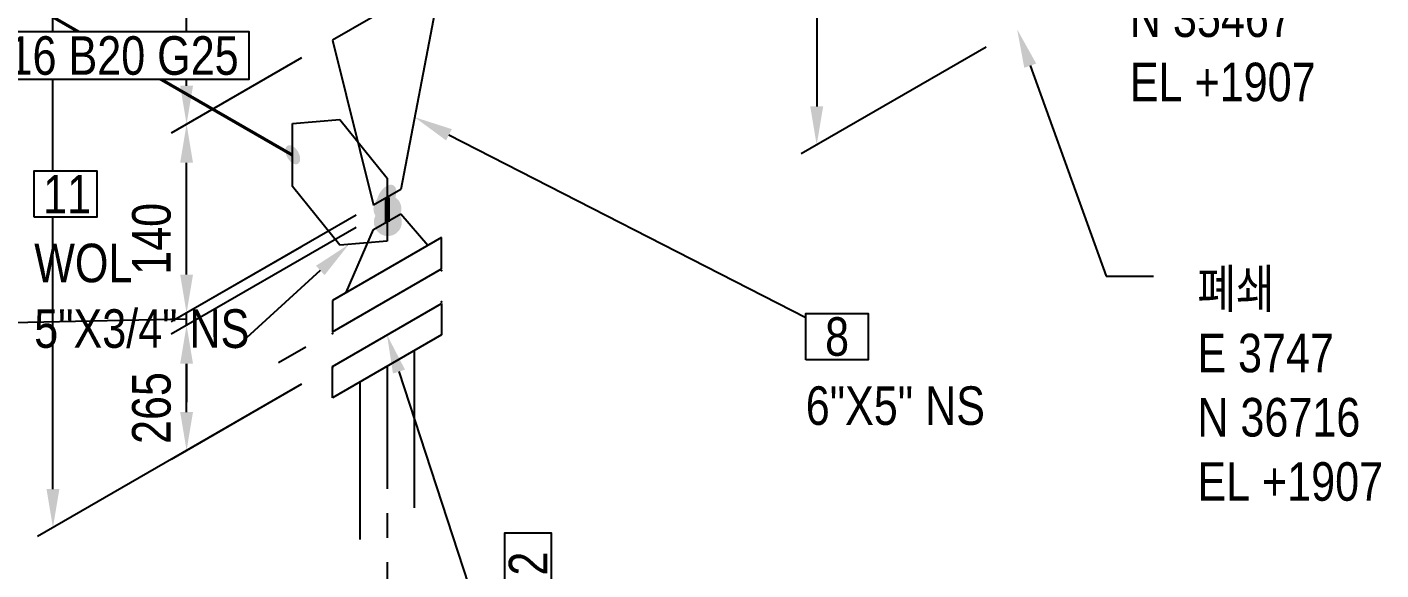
# Model space of a CAD drawing. Header units: millimetres. Extents: x 0 to 594, y 0 to 420.
# Drawn here: x 193.2 to 280.9, y 142.6 to 177.8 of the extents above; entities that cross this region are included whole.
import ezdxf
from ezdxf import colors
from ezdxf.entities.mleader import LeaderData, LeaderLine
from ezdxf.enums import TextEntityAlignment as Align
from ezdxf.math import Vec2, Vec3

# ---------------------------------------------------------------- set-up
doc = ezdxf.new("R2010")
doc.units = ezdxf.units.MM
doc.header["$LTSCALE"] = 0.25
doc.linetypes.add('CENTER', pattern=[50.800000000000004, 31.75, -6.35, 6.35, -6.35])
doc.linetypes.add('DASHED2', pattern=[9.524999999999999, 6.35, -3.175])
for name, color, linetype in [('기호', 4, 'Continuous'), ('밸브', 4, 'Continuous'), ('연속', 7, 'DASHED2'), ('열 추적 선', 7, 'CENTER'), ('용접', 1, 'Continuous'), ('주석', 7, 'Continuous'), ('치수', 1, 'Continuous')]:
    doc.layers.add(name, color=color, linetype=linetype)
doc.layers.add('파이프', color=3, linetype='Continuous', lineweight=70)
doc.layers.add('파이프 작은 보어', color=30, linetype='Continuous', lineweight=50)
doc.styles.add('AdskIsoAnnotation', font='arial.ttf', dxfattribs={"width": 0.8, "height": 1})
doc.styles.add('AdskIsoMetric', font='arial.ttf', dxfattribs={"width": 0.8, "height": 2.5})
doc.styles.add('AdskIsoMetric-30', font='arial.ttf', dxfattribs={"width": 0.8, "height": 2.5})
doc.styles.get("Standard").update_dxf_attribs({"font": 'arial.ttf'})
doc.dimstyles.new('AdskIsoMetric', dxfattribs={"dimtxt": 2.5, "dimasz": 2.5, "dimexe": 1, "dimexo": 2, "dimgap": 0.8, "dimtad": 1, "dimdec": 0, "dimrnd": 1, "dimzin": 0, "dimdsep": 46, "dimtxsty": 'AdskIsoMetric', "dimcen": 0, "dimclrt": 7, "dimadec": 0, "dimazin": 0, "dimtfac": 1, "dimtdec": 0, "dimtmove": 1, "dimatfit": 3, "dimfxl": 0, "dimfrac": 2, "dimtolj": 1, "dimtzin": 0, "dimarcsym": 0})

# ---------------------------------------------------------------- blocks, each defined once
blk = doc.blocks.new('끝 장비-2-IsoRight')
at = {"color": 0, "linetype": 'ByBlock', "lineweight": -2, "extrusion": (-0.7071067811865476, -0.408248290463863, 0.5773502691896257)}
for p, q in [((-0.08838834764831839, 0.1530931089239486), (-0.5303300858899107, 0.4082482904638631)), ((-0.08838834764831846, -0.1530931089239486), (-0.08838834764831842, 0.2551551815399143)), ((-0.08838834764831842, 0.2551551815399143), (2.081668171172169e-17, 0.2041241452319315)), ((-0.08838834764831846, -0.05103103630798286), (-0.5303300858899107, 0.2041241452319316)), ((2.081668171172169e-17, 0.2041241452319315), (-2.081668171172169e-17, -0.2041241452319315)), ((-2.081668171172169e-17, -0.2041241452319315), (-0.08838834764831846, -0.1530931089239486))]:
    blk.add_line(p, q, dxfattribs=at)
blk = doc.blocks.new('개스킷-2-IsoRight')
at = {"color": 0, "linetype": 'ByBlock', "lineweight": -2, "extrusion": (-1, 0, 0)}
for p in [(-0.05293575327064105, 0.2346866166324917), (0.04419417382415927, 0.17860862707794), (-0.04419417382415924, -0.17860862707794), (0.0441941738241592, -0.2296396633859229)]:
    blk.add_point(p, dxfattribs=at)
blk = doc.blocks.new('플랜지WN-2-IsoRight')
at = {"color": 0, "linetype": 'ByBlock', "lineweight": -2, "extrusion": (-0.7071067811865476, -0.408248290463863, 0.5773502691896257)}
for p, q in [((0.1104854345603982, 0.1403353498469528), (0.02209708691207962, 0.1913663861549358)), ((0.02209708691207962, 0.1913663861549358), (0.02209708691207957, -0.2168819043089272)), ((-0.1104854345603981, 0.1148198316929615), (0.02209708691207961, 0.1403353498469529)), ((0.110485434560398, -0.2679129406169101), (0.1104854345603982, 0.1403353498469528)), ((-0.1104854345603981, 0.01275775907699575), (-0.1104854345603981, 0.1148198316929615)), ((0.02209708691207957, -0.1658508680009443), (-0.1104854345603981, 0.01275775907699575)), ((0.02209708691207957, -0.2168819043089272), (0.110485434560398, -0.2679129406169101))]:
    blk.add_line(p, q, dxfattribs=at)
blk = doc.blocks.new('리듀서 CONC-2-IsoRight')
at = {"color": 0, "linetype": 'ByBlock', "lineweight": -2, "extrusion": (-0.7071067811865476, -0.408248290463863, 0.5773502691896257)}
for p, q in [((-0.2651650429449554, 0.1020620726159658), (-0.2651650429449554, 0.2041241452319316)), ((0.2651650429449554, 0.05103103630798281), (-0.2651650429449554, 0.2041241452319316)), ((0.2651650429449553, -0.3572172541558802), (-0.2651650429449554, 0.1020620726159658)), ((0.2651650429449553, -0.3572172541558802), (0.2651650429449554, 0.05103103630798281))]:
    blk.add_line(p, q, dxfattribs=at)
blk = doc.blocks.new('*D92')
at = {"layer": 'Defpoints', "color": 0}
for p in [(257.3569226953927, 208.1770868665252), (257.3569226953194, 177.6942515175778), (244.3665416386151, 170.1942515176011)]:
    blk.add_point(p, dxfattribs=at)
at = {"layer": '치수', "color": 0, "lineweight": -2}
for p, q in [((255.3569226953927, 207.022386328144), (243.3665416386151, 200.0997365973156)), ((244.3665416386151, 198.1770868665062), (244.3665416386151, 172.6942515176011)), ((255.3569226953195, 176.5395509791966), (243.3665416386151, 169.6169012484105))]:
    blk.add_line(p, q, dxfattribs=at)
at = {"layer": '치수', "color": 0}
for points in [[(243.9498749719484, 198.1770868665062), (244.7832083052817, 198.1770868665062), (244.3665416386151, 200.6770868665062)], [(243.9498749719484, 172.6942515176011), (244.7832083052818, 172.6942515176011), (244.3665416386151, 170.1942515176011)]]:
    blk.add_solid(points, dxfattribs=at)
at = {"layer": '치수', "color": 7, "insert": (242.100242125334, 184.1272205580439), "char_height": 2.5, "attachment_point": 5, "rotation": 90, "style": 'AdskIsoMetric-30'}
blk.add_mtext('\\A1;390', dxfattribs=at)
blk = doc.blocks.new('*D94')
at = {"layer": 'Defpoints', "color": 0}
for p in [(175.6901084671986, 189.5781647734514), (216.5235155812961, 181.0029861842233), (216.5235155812904, 166.0029861842261)]:
    blk.add_point(p, dxfattribs=at)
at = {"layer": '치수', "color": 0, "lineweight": -2}
blk.add_line((177.8551719766658, 203.3281647734499), (214.3584520718344, 182.2529861842224), dxfattribs=at)
at = {"layer": '치수', "color": 0}
for points in [[(178.063505309999, 203.6890086916935), (177.6468386433327, 202.9673208552063), (175.6901084672042, 204.5781647734489)], [(214.5667854051676, 182.613830102466), (214.1501187385012, 181.8921422659787), (216.5235155812961, 181.0029861842233)]]:
    blk.add_solid(points, dxfattribs=at)
at = {"layer": '치수', "color": 7, "insert": (199.1863983601029, 193.6294727469267), "char_height": 2.5, "attachment_point": 5, "rotation": 330.0000000000263, "style": 'AdskIsoMetric-30'}
blk.add_mtext('\\A1;335', dxfattribs=at)
blk = doc.blocks.new('*D122')
at = {"layer": 'Defpoints', "color": 0}
for p in [(216.5235155812918, 166.0029861842269), (203.533134524528, 158.5029861842367), (212.987981675359, 155.8284251156419)]:
    blk.add_point(p, dxfattribs=at)
at = {"layer": '치수', "color": 0, "lineweight": -2}
for p, q in [((214.5235155812918, 164.8482856458489), (202.533134524528, 157.9256359150477)), ((203.533134524528, 152.8696665679688), (203.533134524528, 156.0029861842367)), ((210.987981675359, 154.6737245772639), (202.533134524528, 149.7923162987798))]:
    blk.add_line(p, q, dxfattribs=at)
at = {"layer": '치수', "color": 0}
for points in [[(203.1164678578614, 156.0029861842367), (203.9498011911947, 156.0029861842367), (203.533134524528, 158.5029861842367)], [(203.1164678578614, 152.8696665679688), (203.9498011911947, 152.8696665679688), (203.533134524528, 150.3696665679688)]]:
    blk.add_solid(points, dxfattribs=at)
at = {"layer": '치수', "color": 7, "insert": (201.2668350112712, 153.1278777420524), "char_height": 2.5, "attachment_point": 5, "rotation": 90, "style": 'AdskIsoMetric-30'}
blk.add_mtext('\\A1;265', dxfattribs=at)
blk = doc.blocks.new('개스킷 해치 표식-2-IsoRight')
at = {"linetype": 'ByBlock', "lineweight": -2, "extrusion": (-0.7071067811865476, -0.408248290463863, 0.5773502691896257)}
blk.add_line((0, 0), (-2.081668171172169e-17, -0.1020620726159658), dxfattribs=at)
blk = doc.blocks.new('*D123')
at = {"layer": 'Defpoints', "color": 0}
for p in [(216.5235155812918, 166.7900825874909), (216.5235155812918, 166.0029861842269), (203.5331345245241, 159.2900825874844)]:
    blk.add_point(p, dxfattribs=at)
at = {"layer": '치수', "color": 0, "lineweight": -2}
for p, q in [((214.5235155812918, 165.6353820491108), (202.5331345245241, 158.7127323182943)), ((214.5235155812918, 164.8482856458467), (202.5331345245241, 157.9256359150302)), ((203.5331345245241, 161.7900825874844), (203.5331345245241, 164.2900825874844)), ((203.5331345245241, 158.8965343858523), (188.4952629072694, 158.5724641288681)), ((203.5331345245241, 158.5029861842203), (203.5331345245241, 159.2900825874844)), ((203.5331345245241, 158.5029861842203), (203.5331345245241, 159.2900825874844)), ((188.4952629072694, 158.5724641288681), (188.4952629072694, 156.9724641288682)), ((203.5331345245241, 156.0029861842203), (203.5331345245241, 153.5029861842203))]:
    blk.add_line(p, q, dxfattribs=at)
at = {"layer": '치수', "color": 0}
for points in [[(203.1164678578575, 161.7900825874844), (203.9498011911908, 161.7900825874844), (203.5331345245241, 159.2900825874844)], [(203.1164678578575, 156.0029861842203), (203.9498011911908, 156.0029861842203), (203.5331345245241, 158.5029861842203)]]:
    blk.add_solid(points, dxfattribs=at)
at = {"layer": '치수', "color": 7, "insert": (188.4952629072694, 153.8852593567588), "char_height": 2.5, "attachment_point": 5, "rotation": 90, "style": 'AdskIsoMetric-30'}
blk.add_mtext('\\A1;175', dxfattribs=at)
blk = doc.blocks.new('*D124')
at = {"layer": 'Defpoints', "color": 0}
for p in [(212.9879816753539, 176.9962898490727), (203.5331345245241, 171.5375313013923), (212.987981675359, 164.7488411351701)]:
    blk.add_point(p, dxfattribs=at)
at = {"layer": '치수', "color": 0, "lineweight": -2}
for p, q in [((210.9879816753539, 175.841589310693), (202.5331345245241, 170.9601810322025)), ((203.5331345245241, 161.7900825874868), (203.5331345245241, 169.0375313013923)), ((210.987981675359, 163.5941405967905), (202.5331345245241, 158.712732318297))]:
    blk.add_line(p, q, dxfattribs=at)
at = {"layer": '치수', "color": 0}
for points in [[(203.1164678578575, 169.0375313013923), (203.9498011911908, 169.0375313013923), (203.5331345245241, 171.5375313013923)], [(203.1164678578575, 161.7900825874868), (203.9498011911908, 161.7900825874868), (203.5331345245241, 159.2900825874868)]]:
    blk.add_solid(points, dxfattribs=at)
at = {"layer": '치수', "color": 7, "insert": (201.266835011266, 164.1053583103903), "char_height": 2.5, "attachment_point": 5, "rotation": 90, "style": 'AdskIsoMetric-30'}
blk.add_mtext('\\A1;140', dxfattribs=at)
blk = doc.blocks.new('*D125')
at = {"layer": 'Defpoints', "color": 0}
for p in [(212.9879816753462, 202.9939715185972), (203.5331345245203, 197.535212970921), (212.9879816753552, 176.9962898490734)]:
    blk.add_point(p, dxfattribs=at)
at = {"layer": '치수', "color": 0, "lineweight": -2}
for p, q in [((210.9879816753462, 201.8392709802179), (202.5331345245203, 196.9578627017314)), ((203.5331345245203, 174.0375313013921), (203.5331345245203, 195.035212970921)), ((210.9879816753552, 175.8415893106941), (202.5331345245203, 170.9601810322024))]:
    blk.add_line(p, q, dxfattribs=at)
at = {"layer": '치수', "color": 0}
for points in [[(203.1164678578536, 195.035212970921), (203.9498011911869, 195.035212970921), (203.5331345245203, 197.535212970921)], [(203.1164678578536, 174.0375313013921), (203.949801191187, 174.0375313013921), (203.5331345245203, 171.5375313013921)]]:
    blk.add_solid(points, dxfattribs=at)
at = {"layer": '치수', "color": 7, "insert": (201.2668350112623, 183.2279235021072), "char_height": 2.5, "attachment_point": 5, "rotation": 90, "style": 'AdskIsoMetric-30'}
blk.add_mtext('\\A1;249', dxfattribs=at)
blk = doc.blocks.new('*D131')
at = {"layer": 'Defpoints', "color": 0}
for p in [(216.5235155812403, 313.6993489321311), (194.872880486684, 301.1993489321745), (212.987981675359, 155.8284251156419)]:
    blk.add_point(p, dxfattribs=at)
at = {"layer": '치수', "color": 0, "lineweight": -2}
for p, q in [((214.5235155812403, 312.5446483937529), (193.872880486684, 300.6219986629854)), ((194.8728804866841, 147.8696665679729), (194.872880486684, 298.6993489321745)), ((210.987981675359, 154.6737245772637), (193.8728804866841, 144.7923162987838))]:
    blk.add_line(p, q, dxfattribs=at)
at = {"layer": '치수', "color": 0}
for points in [[(194.4562138200174, 298.6993489321745), (195.2895471533507, 298.6993489321745), (194.872880486684, 301.1993489321745)], [(194.4562138200174, 147.8696665679729), (195.2895471533507, 147.8696665679729), (194.8728804866841, 145.3696665679729)]]:
    blk.add_solid(points, dxfattribs=at)
at = {"layer": '치수', "color": 7, "insert": (192.606580973428, 221.9760591160219), "char_height": 2.5, "attachment_point": 5, "rotation": 90, "style": 'AdskIsoMetric-30'}
blk.add_mtext('\\A1;1962', dxfattribs=at)
blk = doc.blocks.new('Olet1-2-Iso2DSkew180')
at = {"color": 0, "linetype": 'ByBlock', "lineweight": -2, "extrusion": (0.7071067811874386, 0.4082482904625782, -0.5773502691894428)}
for p, q in [((-6.123831309606592, 5.576837107371082), (-3.061969131163392, 5.850311606727688)), ((-6.123831309603982, 1.494354202767908), (-6.123831309606592, 5.576837107371082)), ((-3.061969131163392, 5.850311606727688), (-0.0001069527175860951, 2.041303201481123)), ((-0.0001069527175860951, 2.041303201481123), (-0.0001069527149786254, -2.041179703122047)), ((-3.061969131158176, -2.314654202478655), (-6.123831309603982, 1.494354202767908)), ((-0.0001069527149786254, -2.041179703122047), (-3.061969131158176, -2.314654202478655))]:
    blk.add_line(p, q, dxfattribs=at)
blk = doc.blocks.new('Buttweld')
at = {"lineweight": -2}
blk.add_hatch(color=0, dxfattribs=at).paths.add_polyline_path([(0.04399514976077742, -0.002606086945810659), (0.04330731180660574, 0.005255936846196026), (0.04126469755226539, 0.01287907702365859), (0.03792937079826185, 0.02003170832977988), (0.03340267376025871, 0.0264965016817295), (0.02782214783713649, 0.03207702760485173), (0.02135735448518687, 0.03660372464285486), (0.01420472317906558, 0.03993905139685841), (0.006581583001603011, 0.04198166565119876), (-0.001280440790403681, 0.04266950360537045), (-0.009142464582410366, 0.04198166565119876), (-0.01676560475987293, 0.03993905139685841), (-0.02391823606599422, 0.03660372464285487), (-0.03038302941794385, 0.03207702760485173), (-0.03596355534106607, 0.02649650168172951), (-0.04049025237906921, 0.02003170832977988), (-0.04382557913307276, 0.0128790770236586), (-0.0458681933874131, 0.005255936846196026), (-0.04655603134158478, -0.002606086945810653), (-0.0458681933874131, -0.01046811073781733), (-0.04382557913307276, -0.01809125091527991), (-0.04049025237906921, -0.02524388222140119), (-0.03596355534106607, -0.03170867557335082), (-0.03038302941794385, -0.03728920149647304), (-0.02391823606599425, -0.04181589853447618), (-0.01676560475987292, -0.04515122528847974), (-0.009142464582410366, -0.04719383954282007), (-0.001280440790403688, -0.04788167749699176), (0.006581583001602991, -0.04719383954282008), (0.01420472317906554, -0.04515122528847974), (0.02135735448518687, -0.04181589853447618), (0.02782214783713648, -0.03728920149647305), (0.0334026737602587, -0.03170867557335083), (0.03792937079826184, -0.02524388222140123), (0.04126469755226539, -0.0180912509152799), (0.04330731180660574, -0.01046811073781735)], is_closed=False, flags=0)
blk = doc.blocks.new('Weld-2-IsoRight')
blk.add_hatch(color=256).paths.add_polyline_path([(-0.03110926873516343, 0.02008880575939381), (-0.03062289385341115, 0.01338868154514116), (-0.02917854746281879, 0.006330519876898628), (-0.02682011529758997, -0.0008712205746463509), (-0.02361925712564089, -0.007997718570130121), (-0.01967322940281385, -0.01483243907414189), (-0.01510193018468057, -0.02116771256270268), (-0.01004425608479501, -0.02681104495666568), (-0.004653881971375605, -0.03159096645690429), (0.0009054083658023016, -0.03536224156739075), (0.006464698702980203, -0.03801028200225019), (0.01185507281639961, -0.03945462839284254), (0.01691274691628516, -0.0396513950049642), (0.02148404613441846, -0.03859460318467457), (0.02543007385724549, -0.03631636301667064), (0.02863093202919458, -0.03288589767561209), (0.03098936419442341, -0.02840744011498779), (0.03243371058501576, -0.02301706600156838), (0.03292008546676804, -0.01687855912512924), (0.03243371058501576, -0.0101784349108766), (0.0309893641944234, -0.003120273242634065), (0.02863093202919458, 0.004081467208910915), (0.0254300738572455, 0.01120796520439469), (0.02148404613441846, 0.01804268570840644), (0.01691274691628519, 0.02437795919696724), (0.01185507281639961, 0.03002129159093025), (0.006464698702980212, 0.03480121309116886), (0.0009054083658023137, 0.03857248820165531), (-0.004653881971375583, 0.04122052863651475), (-0.01004425608479497, 0.04266487502710711), (-0.01510193018468056, 0.04286164163922877), (-0.01967322940281384, 0.04180484981893912), (-0.02361925712564087, 0.03952660965093521), (-0.02682011529758996, 0.03609614430987668), (-0.02917854746281879, 0.03161768674925233), (-0.03062289385341116, 0.02622731263583295)], is_closed=False, flags=0)
blk = doc.blocks.new('AnnoRect')
at = {"color": 0, "linetype": 'ByBlock', "lineweight": -2}
blk.add_wipeout([(-0.8095147142857141, -0.5999939999999999), (-0.8095147142857141, 0.5999939999999997), (0.8095147142857136, 0.5999939999999997), (0.8095147142857136, -0.5999939999999997)], dxfattribs=at)
blk.add_lwpolyline([(-0.8095147142857141, -0.5999939999999999), (-0.8095147142857141, 0.5999940000000001), (0.8095147142857141, 0.5999940000000004), (0.8095147142857141, -0.5999939999999997)], close=True, dxfattribs=at)
at = {"color": 0, "linetype": 'ByBlock', "lineweight": -2, "style": 'AdskIsoAnnotation', "width": 0.8}
blk.add_attdef('XX', text='', height=1, dxfattribs=at).set_placement((0, 0), align=Align.MIDDLE_CENTER)

msp = doc.modelspace()

# ---------------------------------------------------------------- linework, layer by layer
at = {"layer": '열 추적 선', "color": 1}
msp.add_line((216.5235155812952, 155.8284251156433), (216.5235155812952, 123.6240165037598), dxfattribs=at)
at = {"layer": '파이프'}
msp.add_lwpolyline([(216.5235155812913, 166.7900825874898), (216.5235155812932, 165.2158897809644)], dxfattribs=at)
at = {"layer": '파이프 작은 보어'}
msp.add_lwpolyline([(210.3997912243901, 169.538520090124), (180.9934093260997, 186.5163025949717)], dxfattribs=at)

# ---------------------------------------------------------------- block references
at = {"layer": '기호', "xscale": 20, "yscale": 20, "zscale": 20, "rotation": 120.000000000024}
msp.add_blockref('리듀서 CONC-2-IsoRight', (216.5235155812878, 172.9138069444421), dxfattribs=at)
at = {"layer": '기호'}
msp.add_blockref('Olet1-2-Iso2DSkew180', (216.5235155812904, 166.0029861842261), dxfattribs=at)
at = {"layer": '밸브'}
for name, p, xscale, yscale, zscale, rotation in [('플랜지WN-2-IsoRight', (216.5235155812929, 162.6643379655555), 20, 20, 20, 300.0000000000144), ('개스킷-2-IsoRight', (216.5235155812929, 158.9912263590576), 20.00000000000001, 20.00000000000001, 20.00000000000001, 120.0000000000329)]:
    msp.add_blockref(name, p, dxfattribs=dict(at, xscale=xscale, yscale=yscale, zscale=zscale, rotation=rotation))
at = {"layer": '연속', "xscale": 20, "yscale": 20, "zscale": 20, "rotation": 120.0000000000278}
msp.add_blockref('끝 장비-2-IsoRight', (216.5235155812943, 157.8696665679626), dxfattribs=at)
at = {"layer": '용접', "xscale": 15, "yscale": 15, "zscale": 15}
msp.add_blockref('Weld-2-IsoRight', (210.399791224389, 169.5385200901232), dxfattribs=at)
at = {"layer": '용접', "xscale": 20, "yscale": 20, "zscale": 20}
for name, p, rotation in [('Weld-2-IsoRight', (216.5235155812917, 166.7900825874909), 120.0000000000872), ('Buttweld', (216.5235155812904, 166.002986184229), 180), ('Buttweld', (216.5235155812917, 165.2158897809628), 90.00000000006193)]:
    msp.add_blockref(name, p, dxfattribs=dict(at, rotation=rotation))
at = {"layer": '치수', "xscale": 20, "yscale": 20, "zscale": 20}
for rotation in [300.0000000000272, 300.0000000000192]:
    msp.add_blockref('개스킷 해치 표식-2-IsoRight', (211.2559308677914, 157.0715446978311), dxfattribs=dict(at, rotation=rotation))

# ---------------------------------------------------------------- texts
at = {"layer": '주석', "char_height": 2.5, "attachment_point": 7, "style": 'AdskIsoAnnotation'}
for s, insert in [('{\\fGulim|b0|i0|c129|p50;폐쇄\\P}E 3747\\PN 35467\\PEL +1907', (264.6593467562636, 172.9999993201863)), ('{\\Q0;WOL}', (193.6593467562644, 161.2536373525251)), ('{\\fGulim|b0|i0|c129|p50;폐쇄\\P}E 3747\\PN 36716\\PEL +1907', (269.0318248937291, 147.0778770611984)), ('{\\Q0;5"X3/4" NS}', (193.659346756267, 156.9999993201857)), ('{\\Q0;6"X5" NS}', (243.6593467562652, 151.9999993201845))]:
    msp.add_mtext(s, dxfattribs=dict(at, insert=insert))

# ---------------------------------------------------------------- dimensions: what is measured, and where the dimension line sits
at = {"layer": '치수'}
for base, p1, p2, angle, text, override, picture, middle in [((194.872880486684, 301.1993489321745), (212.9879816753589, 155.8284251156418), (216.5235155812402, 313.699348932131), 90.00000000001954, '1962', {"dimtad": 0, "dimlfac": 12.4276051128997, "dimtxsty": 'AdskIsoMetric-30', "dimse1": 0, "dimse2": 0, "dimsd1": 0, "dimsd2": 0, "dimtmove": 1}, '*D131', (192.606580973428, 221.9760591160219)), ((244.3665416386151, 170.1942515176011), (257.3569226953925, 208.1770868665251), (257.3569226953193, 177.6942515175778), 269.9999999998567, '390', {"dimtad": 0, "dimlfac": 12.80613156654669, "dimtxsty": 'AdskIsoMetric-30', "dimse1": 0, "dimse2": 0, "dimsd1": 0, "dimsd2": 0, "dimtmove": 1}, '*D92', (242.100242125334, 184.1272205580439)), ((216.5235155812961, 181.0029861842233), (175.6901084671986, 189.5781647734513), (216.5235155812904, 166.0029861842261), 330.0000000000263, '335', {"dimtad": 0, "dimlfac": 7.099793512332655, "dimtxsty": 'AdskIsoMetric-30', "dimse1": 1, "dimse2": 1, "dimsd1": 0, "dimsd2": 0, "dimtmove": 1}, '*D94', (199.1863983601029, 193.6294727469267)), ((203.5331345245203, 197.535212970921), (212.9879816753551, 176.9962898490733), (212.9879816753461, 202.9939715185971), 90.00000000001954, '249', {"dimtad": 0, "dimlfac": 9.593282323029872, "dimtxsty": 'AdskIsoMetric-30', "dimse1": 0, "dimse2": 0, "dimsd1": 0, "dimsd2": 0, "dimtmove": 1}, '*D125', (201.2668350112623, 183.2279235021072)), ((203.5331345245241, 171.5375313013923), (212.9879816753589, 164.7488411351701), (212.9879816753538, 176.9962898490726), 90.00000000001954, '140', {"dimtad": 0, "dimlfac": 11.43095213300062, "dimtxsty": 'AdskIsoMetric-30', "dimse1": 0, "dimse2": 0, "dimsd1": 0, "dimsd2": 0, "dimtmove": 1}, '*D124', (201.266835011266, 164.1053583103903)), ((203.5331345245241, 159.2900825874844), (216.5235155812917, 166.0029861842268), (216.5235155812917, 166.7900825874909), 90, '175', {"dimtad": 0, "dimlfac": 221.9486701699391, "dimtxsty": 'AdskIsoMetric-30', "dimse1": 0, "dimse2": 0, "dimsd1": 0, "dimsd2": 0, "dimtmove": 1}, '*D123', (188.4952629072694, 156.1724641288681)), ((203.533134524528, 158.5029861842367), (212.9879816753589, 155.8284251156418), (216.5235155812917, 166.0029861842268), 90.00000000002606, '265', {"dimtad": 0, "dimlfac": 26.0769086952759, "dimtxsty": 'AdskIsoMetric-30', "dimse1": 0, "dimse2": 0, "dimsd1": 0, "dimsd2": 0, "dimtmove": 1}, '*D122', (201.2668350112712, 153.1278777420524))]:
    dim = msp.add_linear_dim(base=base, p1=p1, p2=p2, angle=angle, text=text, dimstyle='AdskIsoMetric', override=override, dxfattribs=at)
    dim.commit()
    dim.dimension.update_dxf_attribs({"geometry": picture, "text_midpoint": middle, "dimtype": 160})

# ---------------------------------------------------------------- leaders
at = {"layer": '주석'}
ml = msp.add_multileader_mtext('Standard', dxfattribs=at)
ml.set_content('')
ml.set_leader_properties()
ml.build(insert=Vec2(0, 0))
ml.multileader.update_dxf_attribs({"dogleg_length": 3.061862178478973, "arrow_head_size": 2.5})
ctx = ml.context
ctx.base_point, ctx.arrow_head_size, ctx.plane_origin = Vec3(266.1885344476529, 161.6856298559466), 2.5, Vec3(44.65934675626499, -6.798160612936559e-07)
notes = []
notes.append((ctx, [(1, (1, 1, 0), (263.1266722691739, 161.6856298559466), (1, 0), 3.061862178478973, [(0, [(257.3569226953193, 177.6942515175793)], 0, [])])]))
ctx.mtext, ml.multileader.dxf.content_type = None, 0
ml = msp.add_multileader_mtext('Standard', dxfattribs=at)
ml.set_content('')
ml.set_leader_properties()
ml.build(insert=Vec2(0, 0))
ml.multileader.update_dxf_attribs({"dogleg_length": 0, "arrow_head_size": 2.5})
ctx = ml.context
ctx.base_point, ctx.arrow_head_size, ctx.plane_origin = Vec3(243.6593467562639, 158.9999993201819), 2.5, Vec3(44.65934675626499, -6.798160612936559e-07)
notes.append((ctx, [(0, (1, 1, 0), (243.6593467562639, 158.9999993201819), (-1, 0), 0, [(0, [(218.311287104224, 171.9971330129961)], 0, [])])]))
ctx.mtext, ml.multileader.dxf.content_type = None, 0
ml = msp.add_multileader_mtext('Standard', dxfattribs=at)
ml.set_content('')
ml.set_leader_properties()
ml.build(insert=Vec2(0, 0))
ml.multileader.update_dxf_attribs({"dogleg_length": 0, "arrow_head_size": 2.5})
ctx = ml.context
ctx.base_point, ctx.arrow_head_size, ctx.plane_origin = Vec3(206.6593467562666, 156.9999993201842), 2.5, Vec3(44.65934675626499, -6.798160612936559e-07)
notes.append((ctx, [(0, (1, 1, 0), (206.6593467562666, 156.9999993201842), (-1, 0), 0, [(0, [(214.0445006937996, 163.7403993546874)], 0, [])])]))
ctx.mtext, ml.multileader.dxf.content_type = None, 0
ml = msp.add_multileader_mtext('Standard', dxfattribs=at)
ml.set_content('')
ml.set_leader_properties()
ml.build(insert=Vec2(0, 0))
ml.multileader.update_dxf_attribs({"dogleg_length": 3.061862178478973, "arrow_head_size": 2.5})
ctx = ml.context
ctx.base_point, ctx.arrow_head_size, ctx.plane_origin = Vec3(229.1126346478247, 128.5946999058966), 2.5, Vec3(44.65934675626499, -6.798160612936559e-07)
notes.append((ctx, [(0, (1, 1, 0), (226.0507724693457, 128.5946999058966), (1, 0), 3.061862178478973, [(0, [(216.5235155812943, 157.8696665679641)], 0, [])])]))
ctx.mtext, ml.multileader.dxf.content_type = None, 0
for ctx, leaders in notes:
    for number, flags, end, landing, length, lines in leaders:
        leader = LeaderData()
        leader.index, (leader.has_last_leader_line, leader.has_dogleg_vector, leader.attachment_direction) = number, flags
        leader.last_leader_point, leader.dogleg_vector, leader.dogleg_length = Vec3(end), Vec3(landing), length
        for number, points, colour, breaks in lines:
            line = LeaderLine()
            line.index, line.vertices, line.color, line.breaks = number, Vec3.list(points), colors.encode_raw_color(colour), breaks
            leader.lines.append(line)
        ctx.leaders.append(leader)

# ---------------------------------------------------------------- next in the draw order: block references
ref = msp.add_blockref('AnnoRect', (198.6593467562652, 175.9999993201847), dxfattribs=dict(at, xscale=11.00738007380074, yscale=2.585266030013643, zscale=2.5))
ref.add_attrib('XX_001', 'F16 B20 G25', (190.2909975066063, 174.7499993201847), dxfattribs={"layer": '0', "color": 0, "linetype": 'ByBlock', "lineweight": -2, "height": 2.5, "style": 'AdskIsoAnnotation', "width": 0.8})
ref = msp.add_blockref('AnnoRect', (195.6831335419772, 167.0072603848668), dxfattribs=dict(at, xscale=2.5, yscale=2.5, zscale=2.5))
ref.add_attrib('XX_001', '11', (194.2336110317453, 165.752144423066), dxfattribs={"layer": '0', "color": 0, "linetype": 'ByBlock', "lineweight": -2, "height": 2.5, "style": 'AdskIsoAnnotation', "width": 0.8})
ref = msp.add_blockref('AnnoRect', (245.6831335419806, 157.7519170319122), dxfattribs=dict(at, xscale=2.5, yscale=2.5, zscale=2.5))
ref.add_attrib('XX_001', '8', (244.9109643741771, 156.5181175776148), dxfattribs={"layer": '0', "color": 0, "linetype": 'ByBlock', "lineweight": -2, "height": 2.5, "style": 'AdskIsoAnnotation', "width": 0.8})
ref = msp.add_blockref('AnnoRect', (225.659346756266, 142.9999993201798), dxfattribs=dict(at, xscale=2.5, yscale=2.5, zscale=2.5, rotation=90.00000000001985))
ref.add_attrib('XX_001', '2', (226.9144627180671, 142.2557974102212), dxfattribs={"layer": '0', "color": 0, "linetype": 'ByBlock', "lineweight": -2, "height": 2.5, "rotation": 90.00000000001985, "style": 'AdskIsoAnnotation', "width": 0.8})

doc.saveas('drawing.dxf')
